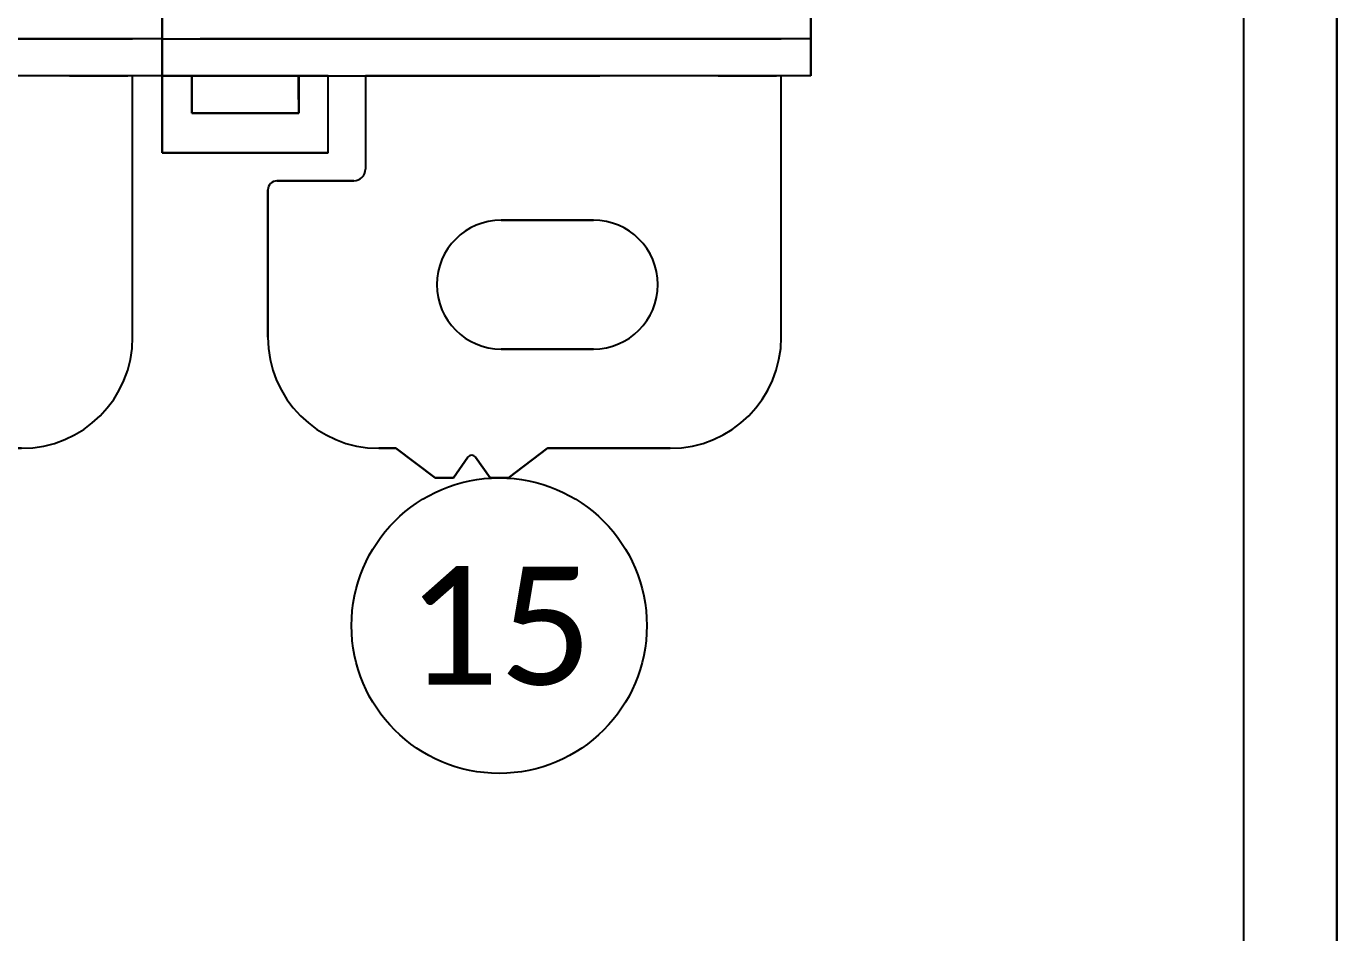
# Model space of a CAD drawing. Header units: inches. Extents: x 0 to 316, y -1 to 150.
# Drawn here: x 264.198 to 264.754, y 35.366 to 35.75 of the extents above; entities that cross this region are included whole.
import ezdxf
from ezdxf.enums import TextEntityAlignment as Align

# ---------------------------------------------------------------- set-up
doc = ezdxf.new("R2010")
doc.units = ezdxf.units.IN
doc.header["$MEASUREMENT"] = 0
doc.linetypes.add('HIDDEN2', pattern=[0.1875, 0.125, -0.0625])
doc.styles.add('Calibri', font='calibri.ttf')

# ---------------------------------------------------------------- blocks, each defined once
blk = doc.blocks.new('UDJ-125A')
at = {"color": 2}
for p, q in [((-0.6281, 0.2525), (-0.6281, 0.7706)), ((0.4699, 0.6575), (0.4699, 0.4455)), ((-0.6281, 0.448), (-0.6281, 0.5107)), ((-0.6281, 0.5085), (-0.6281, 0.4455)), ((-0.6281, 0.4925), (-0.6281, 0.4295)), ((0.4699, 0.4455), (0.4699, 0.5085)), ((-0.6281, 0.4298), (-0.6281, 0.448)), ((-0.6281, 0.4455), (-0.6281, 0.3825)), ((-0.6281, 0.4455), (-0.6281, 0.4455)), ((-0.6281, 0.4455), (-0.564, 0.4455)), ((-0.6281, 0.4455), (-0.6148, 0.4455)), ((-0.6148, 0.4455), (-0.2626, 0.4455)), ((-0.2783, 0.4455), (-0.564, 0.4455)), ((-0.2841, 0.4455), (-0.2841, 0.4455)), ((-0.2841, 0.4455), (0.4199, 0.4455)), ((-0.2841, 0.4455), (-0.2841, 0.4455)), ((0.4699, 0.4455), (-0.2841, 0.4455)), ((-0.2626, 0.4455), (0.0539, 0.4455)), ((0.0387, 0.4455), (-0.247, 0.4455)), ((0.0539, 0.4455), (0.4055, 0.4455)), ((0.3547, 0.4455), (0.069, 0.4455)), ((0.4699, 0.4455), (0.3547, 0.4455)), ((0.4699, 0.4455), (0.4055, 0.4455)), ((0.4699, 0.4455), (0.4199, 0.4455)), ((0.4699, 0.4455), (0.4699, 0.4455)), ((0.4699, 0.3825), (0.4699, 0.4455)), ((0.4699, 0.4455), (0.4699, 0.3825)), ((0.4699, 0.4455), (0.4699, 0.4455)), ((-0.6281, 0.4295), (-0.6281, 0.4298)), ((-0.6281, 0.3825), (-0.6281, 0.2525)), ((-0.6281, 0.3825), (-0.6281, 0.3825)), ((-0.578, 0.3825), (-0.6281, 0.3825)), ((-0.6281, 0.3825), (-0.6211, 0.3825)), ((-0.6211, 0.3825), (-0.5211, 0.3825)), ((-0.5781, 0.3825), (-0.3971, 0.3825)), ((-0.5781, 0.3425), (-0.5781, 0.3825)), ((-0.3971, 0.3825), (-0.5781, 0.3825)), ((-0.5781, 0.3825), (-0.5781, 0.3425)), ((-0.578, 0.3825), (-0.578, 0.3195)), ((-0.397, 0.3825), (-0.578, 0.3825)), ((-0.578, 0.3425), (-0.578, 0.3825)), ((-0.5211, 0.3825), (-0.3211, 0.3825)), ((-0.5211, 0.3825), (-0.5211, 0.3825)), ((-0.3971, 0.3825), (-0.3971, 0.3425)), ((-0.3971, 0.3825), (-0.3971, 0.3825)), ((-0.3971, 0.3425), (-0.3971, 0.3825)), ((-0.397, 0.3195), (-0.397, 0.3825)), ((-0.3471, 0.3825), (-0.397, 0.3825)), ((-0.397, 0.3825), (-0.397, 0.3195)), ((-0.397, 0.3825), (-0.397, 0.3825)), ((-0.3471, 0.2525), (-0.3471, 0.3825)), ((-0.3471, 0.3825), (-0.2841, 0.3825)), ((-0.3471, 0.3825), (-0.3471, 0.3825)), ((-0.3211, 0.3825), (-0.2626, 0.3825)), ((-0.3211, 0.3825), (-0.3211, 0.3825)), ((-0.2841, 0.3825), (-0.2841, 0.3825)), ((0.4199, 0.3825), (-0.2841, 0.3825)), ((-0.2841, 0.3825), (-0.2841, 0.2246)), ((-0.2626, 0.3825), (-0.2041, 0.3825)), ((-0.2041, 0.3825), (-0.0041, 0.3825)), ((-0.2041, 0.3825), (-0.2041, 0.3825)), ((-0.0041, 0.3825), (0.0539, 0.3825)), ((-0.0041, 0.3825), (-0.0041, 0.3825)), ((0.0539, 0.3825), (0.1129, 0.3825)), ((0.3129, 0.3825), (0.4118, 0.3825)), ((0.4699, 0.3825), (0.4118, 0.3825)), ((0.4699, 0.3825), (0.4199, 0.3825)), ((0.4199, -0.0595), (0.4199, 0.3825)), ((0.4699, 0.3825), (0.4699, 0.3825)), ((-0.578, 0.3195), (-0.578, 0.3425)), ((-0.578, 0.3195), (-0.397, 0.3195)), ((-0.397, 0.3195), (-0.578, 0.3195)), ((-0.578, 0.3195), (-0.578, 0.3195)), ((-0.397, 0.3195), (-0.397, 0.3195)), ((-0.6281, 0.2525), (-0.6281, 0.2525)), ((-0.3471, 0.2525), (-0.6281, 0.2525)), ((-0.6281, 0.2525), (-0.3471, 0.2525)), ((-0.3471, 0.2525), (-0.3471, 0.2525)), ((-0.2841, 0.2246), (-0.2841, 0.2246)), ((-0.3037, 0.2051), (-0.4339, 0.2051)), ((-0.4339, 0.2051), (-0.3037, 0.2051)), ((-0.4339, 0.2051), (-0.4339, 0.2051)), ((-0.3037, 0.2051), (-0.3037, 0.2051)), ((-0.4491, 0.1898), (-0.4491, -0.0595)), ((-0.4491, -0.0595), (-0.4491, 0.1898)), ((-0.4491, 0.1898), (-0.4491, 0.1898)), ((-0.0541, 0.1385), (0.1019, 0.1385)), ((0.1019, 0.1385), (-0.0541, 0.1385)), ((-0.0541, 0.1385), (-0.0541, 0.1385)), ((0.1019, 0.1385), (0.1019, 0.1385)), ((-0.4491, -0.0595), (-0.4491, -0.0595)), ((0.4199, -0.0595), (0.4199, -0.0595)), ((-0.0541, -0.0795), (-0.0541, -0.0795)), ((0.1019, -0.0795), (-0.0541, -0.0795)), ((-0.0541, -0.0795), (0.1019, -0.0795)), ((0.1019, -0.0795), (0.1019, -0.0795)), ((-0.2611, -0.2475), (-0.2325, -0.2475)), ((-0.2325, -0.2475), (-0.2611, -0.2475)), ((-0.2611, -0.2475), (-0.2611, -0.2475)), ((-0.2325, -0.2475), (-0.1661, -0.2975)), ((-0.1661, -0.2975), (-0.2325, -0.2475)), ((-0.2325, -0.2475), (-0.2325, -0.2475)), ((-0.1351, -0.2975), (-0.1108, -0.2627)), ((-0.1108, -0.2627), (-0.1351, -0.2975)), ((-0.1108, -0.2627), (-0.1108, -0.2627)), ((-0.0975, -0.2627), (-0.0975, -0.2627)), ((-0.0975, -0.2627), (-0.0731, -0.2975)), ((-0.0731, -0.2975), (-0.0975, -0.2627)), ((-0.0421, -0.2975), (0.0242, -0.2475)), ((0.0242, -0.2475), (-0.0421, -0.2975)), ((0.0242, -0.2475), (0.2319, -0.2475)), ((0.2319, -0.2475), (0.0242, -0.2475)), ((0.0242, -0.2475), (0.0242, -0.2475)), ((0.2319, -0.2475), (0.2319, -0.2475)), ((-0.1661, -0.2975), (-0.1351, -0.2975)), ((-0.1351, -0.2975), (-0.1661, -0.2975)), ((-0.1661, -0.2975), (-0.1661, -0.2975)), ((-0.1351, -0.2975), (-0.1351, -0.2975)), ((-0.0731, -0.2975), (-0.0421, -0.2975)), ((-0.0421, -0.2975), (-0.0731, -0.2975)), ((-0.0731, -0.2975), (-0.0731, -0.2975)), ((-0.0421, -0.2975), (-0.0421, -0.2975))]:
    blk.add_line(p, q, dxfattribs=at)
for centre, radius, start, end in [((-0.3037, 0.2246), 0.0195, 270, 360), ((-0.3037, 0.2246), 0.0195, 270, 360), ((-0.4339, 0.1898), 0.0153, 90, 180), ((-0.4339, 0.1898), 0.0153, 90, 180), ((-0.0541, 0.0295), 0.109, 90, 180), ((-0.0541, 0.0295), 0.109, 90, 180), ((0.1019, 0.0295), 0.109, 360, 90), ((0.1019, 0.0295), 0.109, 360, 90), ((-0.0541, 0.0295), 0.109, 180, 270), ((-0.0541, 0.0295), 0.109, 180, 270), ((0.1019, 0.0295), 0.109, 270, 360), ((0.1019, 0.0295), 0.109, 270, 360), ((-0.2611, -0.0595), 0.188, 180, 270), ((-0.2611, -0.0595), 0.188, 180, 270), ((0.2319, -0.0595), 0.188, 270, 360), ((0.2319, -0.0595), 0.188, 270, 360), ((-0.1041, -0.2673), 0.0081, 35, 145), ((-0.1041, -0.2673), 0.0081, 35, 145)]:
    blk.add_arc(centre, radius, start, end, dxfattribs=at)
blk = doc.blocks.new('Reference Number')
at = {"color": 6, "linetype": 'Continuous'}
blk.add_circle((0, 0), 0.125, dxfattribs=at)
at = {"color": 6, "linetype": 'Continuous', "style": 'Calibri'}
blk.add_attdef('REFERENCE_#', text='', height=0.1, dxfattribs=at).set_placement((0, 0), align=Align.MIDDLE_CENTER)
blk = doc.blocks.new('Rittal TS8 FloorMount 8018814 Panel')
at = {"color": 9, "linetype": 'Continuous'}
blk.add_line((58.7535, 0), (58.7535, 66.417), dxfattribs=at)
at = {"color": 3, "linetype": 'Continuous'}
blk.add_line((58.9107, 66.417), (58.9107, 0), dxfattribs=at)

msp = doc.modelspace()

# ---------------------------------------------------------------- linework, layer by layer
at = {"linetype": 'Continuous'}
msp.add_line((264.75394, 25.21001), (264.75394, 40.93091), dxfattribs=at)

# ---------------------------------------------------------------- block references
at = {"linetype": 'Continuous', "xscale": 0.2504457935124523, "yscale": 0.2504457935124523, "zscale": 0.2504457935124523}
for name, p in [('Rittal TS8 FloorMount 8018814 Panel', (250, 24.23776)), ('UDJ-125A', (264.13825, 35.63309)), ('UDJ-125A', (264.41324, 35.63309))]:
    msp.add_blockref(name, p, dxfattribs=at)
at = {"color": 7, "linetype": 'HIDDEN2', "ltscale": 2, "xscale": 0.5008915870249045, "yscale": 0.5008915870249045, "zscale": 0.5008915870249045}
msp.add_blockref('Reference Number', (264.3988, 35.49598), dxfattribs=at).add_auto_attribs({'REFERENCE_#': '15'})

doc.saveas('drawing.dxf')
